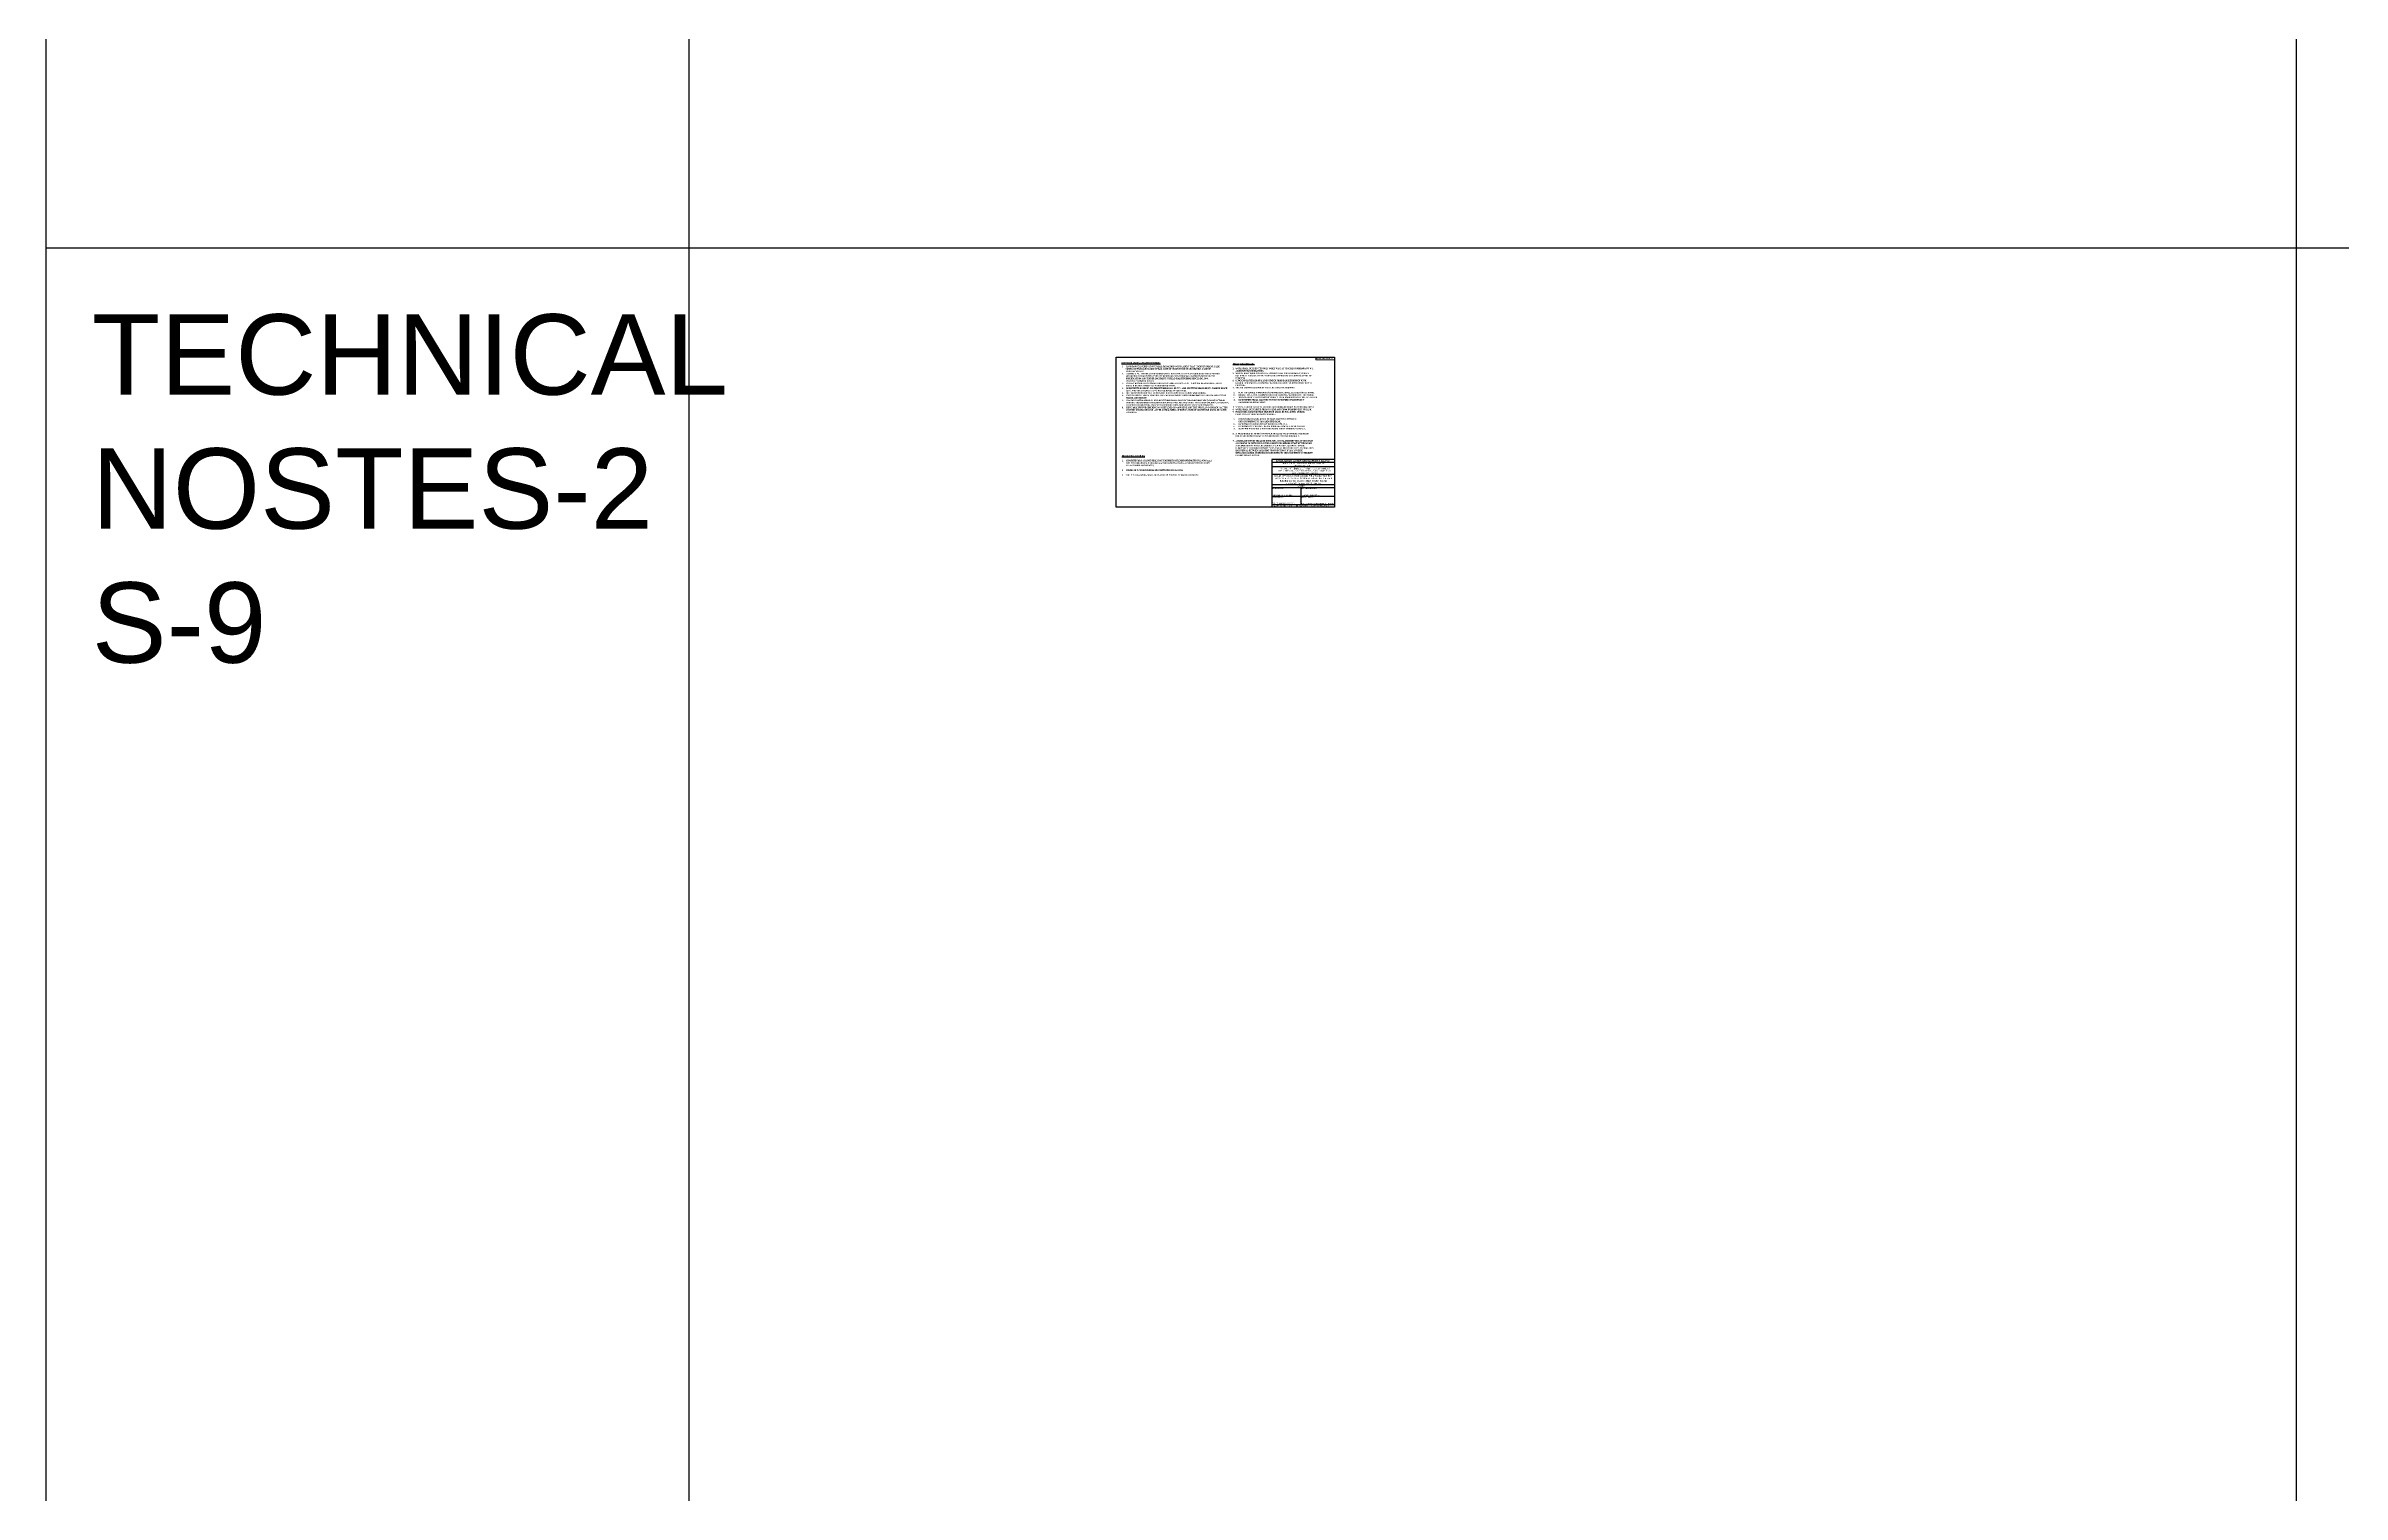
# Model space of a CAD drawing. Header units: inches. Extents: x -8940 to 26362, y -28010 to 990.
# Drawn here: x 3489 to 4917, y -12785 to -11884 of the extents above; entities that cross this region are included whole.
import ezdxf
from ezdxf.enums import TextEntityAlignment as Align

# ---------------------------------------------------------------- set-up
doc = ezdxf.new("R2010")
doc.units = ezdxf.units.IN
doc.header["$MEASUREMENT"] = 0
doc.linetypes.add('ACAD_ISO02W100', pattern=[15, 12, -3])
doc.layers.add('COLM', color=1, linetype='Continuous', lineweight=60)
doc.layers.add('Construction Line', color=10, linetype='Continuous')
doc.layers.add('LINE', color=7, linetype='Continuous')
doc.styles.add('Arial-20', font='arial.ttf', dxfattribs={"height": 0.032})
doc.styles.add('BIG', font='ROMANT.SHX')
doc.styles.add('Kazi_T_H', font='timesbd.ttf')
doc.styles.add('liza', font='times.ttf', dxfattribs={"height": 2})
doc.styles.get("Standard").update_dxf_attribs({"font": 'arial.ttf'})

msp = doc.modelspace()

# ---------------------------------------------------------------- linework, layer by layer
at = {"layer": 'Construction Line'}
for p, q in [((3488.823672, 990.024943), (3488.823672, -28009.975057)), ((3888.823672, 990.024943), (3888.823672, -28009.975057)), ((4888.823672, 990.024943), (4888.823672, -28009.975057)), ((3488.823672, -12009.975057), (26362.295749, -12009.975057))]:
    msp.add_line(p, q, dxfattribs=at)
at = {"layer": 'LINE', "color": 0, "linetype": 'ByBlock', "lineweight": -3, "ltscale": 0.5}
for p, q in [((4290.416947, -12141.548889), (4251.543894, -12141.548889)), ((4251.543894, -12141.548889), (4251.543894, -12171.21354)), ((4290.416947, -12143.325728), (4251.543894, -12143.325728)), ((4290.416947, -12150.957919), (4251.543894, -12150.957919)), ((4290.471743, -12146.157844), (4251.59869, -12146.157844)), ((4290.471743, -12157.321243), (4251.59869, -12157.321243)), ((4290.471743, -12159.080825), (4251.59869, -12159.080825)), ((4251.59869, -12164.297279), (4290.471743, -12164.297279)), ((4251.59869, -12169.513734), (4290.471743, -12169.513734)), ((4267.243781, -12171.21354), (4267.243781, -12169.513734)), ((4269.694654, -12169.513734), (4269.694654, -12159.080825))]:
    msp.add_line(p, q, dxfattribs=at)
msp.add_lwpolyline([(4154.749551, -12077.79194), (4290.416947, -12077.79194), (4290.416947, -12171.21354), (4154.749551, -12171.21354)], close=True, dxfattribs=at)
at = {"layer": 'LINE', "color": 7, "lineweight": 13, "ltscale": 0.5}
msp.add_lwpolyline([(4290.416947, -12077.79194), (4278.884664, -12077.79194), (4278.884664, -12079.566571), (4290.416947, -12079.566571)], close=True, dxfattribs=at)

# ---------------------------------------------------------------- texts
at = {"color": 1, "linetype": 'ACAD_ISO02W100', "insert": (4157.976618, -12080.979417), "char_height": 0.9, "width": 32.20721928, "attachment_point": 1}
msp.add_mtext('{\\fCambria|b1|i0|c0|p18;\\L\\C256;NOTES FOR GEOBAG (\\C0;POLYPROPYLENE\\C256;):}', dxfattribs=at)
at = {"color": 0, "linetype": 'Continuous', "lineweight": -3, "insert": (4158.277832, -12138.719319), "char_height": 0.594, "width": 306.46268268, "attachment_point": 1, "style": 'liza'}
msp.add_mtext('{\\fCambria|b1|i0|c0|p18;\\H1.515x;\\LNOTES FOR C.C BLOCKS:\\P\\l\\P1.^ICONCRETE FOR C.C BLOCK SHALL HAVE MINIMUM CYLINDER STRENGTH OF 12.00N/mm2 \\P        FOR  PITCHING BLOCK & 10.50N/mm2 FOR DUMPING BLOCK AT 28 DAYS (STONE CHIPS \\P        USE AS COARSE AGGREGATE).\\P\\P2.^ICURING OF C.C BLOCKS SHALL BE CONTINUED FOR 21 DAYS.\\P\\P3.^ITHE PITCHING WORK SHALL BE PLACED ON PROPERLY COMPACTED SLOPE.\\P           }', dxfattribs=at)
at = {"layer": 'COLM', "color": 1, "insert": (4158.177395, -12083.215856), "char_height": 0.9, "width": 63.26954746, "attachment_point": 1, "style": 'Arial-20'}
msp.add_mtext('\\pi-2.7,l2.7,t2.7;{\\fCambria|b1|i0|c0|p18;\\C0;1.^IEACH BAG DELIVERED AT SITE SHALL BE MARKED WITH LABELS  THAT  IDENTIFY BRAND NAME,\\P\\pi-1800,l1800,tz;        CONTRACT PACKAGE NO, SIZE OF BAG, DATE OF PRODUCTION OF GEOTEXTILE, NAME OF \\P         CONTRACTOR ETC. \\P\\pi-2.7,l2.7,t2.7;2.^ISEWING SHALL BE DONE BY MACHINE WITH LOCK STITCH (TYPE 301 UNDER ISO 4915/DIN61400) \\P\\pi-1800,l1800,tz;         OR DOUBLE CHAIN STITCH (TYPE 401 UNDER ISO 4915/DIN61400) AS PER BWDB TECHNICAL \\P         SPECIFICATION AND TENDER DOCUMENT. THREAD FOR STITCHING SHOULD BE 100%\\P         POLYPROPYLENE OR NYLON. \\P\\pi-2.7,l2.7,t2.7;3.^IFILLING MATERIAL OF GEOBAG SHOULD BE SAND AND 80% SHOULD RETAIN ON #100 SEIVE.  SAND \\P\\pi-1800,l1800,tz;         SHOULD BE FREE FROM CLAY & ORGANIC MATTER.\\P\\pi-2.7,l2.7,t2.7;4.^IIN GEOTEXTILE FABRIC, POLYPROPYLENE SHALL BE 97% AND ADDITIVES SHALL BE 3%. CARBON BLACK (2%) AND ANTIOXIDANTS (1%) MAY BE MIXED AS ADDITIVES.\\P5.^IISO 13438:2018 IS FOR TEST OF SERVICE LIFE OF GEOTEXTILE FABRIC AND GEOBAG.\\P6.^IEN 11924:2000 IS FOR ALLOWABLE MAXIMUM EXPOSURE TIME DURING INSTALLATION OF GEOTEXTILE FILTER AND GEOBAG.\\P7.^ITHE GEO-TEXTILE PRODUCT MANUFACTURER SHALL CERTIFY THE PERFORMANCE (VALUE) OF THEIR PRODUCT DESCRIBING DIFFERENT PROPERTIES SUCH AS EFFECTIVE OPENING SIZE O\\W0.9;\\T0.75;90\\W1;\\T1;, MASS, THICKNESS, STRENGTH ELONGATION, MAXIMUM EXPOSURE TIME, DURABILITY (OR VALUE TIME) ETC.\\P8.^ISIEVE ANALYSIS FOR CHECKING 80% RETAINED ON #100 SIEVE AND TEST FOR CLAY & ORGANIC MATTER CONTENT SHOULD BE DONE (AS PER ACTUAL NEED). SPECIFICATIONS OF GEOTEXTILE  SHALL BE AS PER SCHEDULE.}', dxfattribs=at)
at = {"layer": 'Construction Line', "insert": (3517.326322, -12051.204837), "char_height": 50, "attachment_point": 1}
msp.add_mtext_dynamic_manual_height_columns('TECHNICAL NOSTES-2\\PS-9', width=186.33768321, gutter_width=1, heights=[0], dxfattribs=at)
at = {"layer": 'LINE', "color": 0, "linetype": 'ByBlock', "lineweight": -3, "ltscale": 0.5}
for s, height, p in [('BANGLADESH  WATER  DEVELOPMENT  BOARD', 1.02159282, (4270.762212, -12142.854877)), ('OFFICE OF THE SUPERINTENDING ENGINEER', 0.85207429, (4271.025109, -12144.375627)), ('DESIGN CIRCLE-5', 0.85207429, (4270.145468, -12145.721545))]:
    msp.add_text(s, height=height, dxfattribs=at).set_placement(p, align=Align.CENTER)
for s, p in [('DATE: 00-00-2025', (4251.73375, -12170.897936)), ('DWG NO.: DC-5-0000-04/33', (4267.791593, -12170.788588))]:
    msp.add_text(s, height=1.06237888, dxfattribs=at).set_placement(p)
at = {"layer": 'LINE', "lineweight": 50, "ltscale": 0.5, "style": 'Kazi_T_H'}
for s, p in [('(SHAMMI AKHTER), SDE', (4251.886779, -12164.001539)), ('(MST. TASMEM JAHAN), EE', (4251.902559, -12169.078288)), ('(JAKARIA PERVEZ), SE ', (4269.833343, -12164.005239)), ('(MD. MAHFUZUR RAHMAN), CE, DESIGN ', (4270.052336, -12169.16204))]:
    msp.add_text(s, height=0.67228551, dxfattribs=at).set_placement(p)
at = {"layer": 'LINE', "color": 0, "linetype": 'ByBlock', "lineweight": -3, "ltscale": 0.5, "style": 'Kazi_T_H'}
for s, p in [('DESIGNED BY:', (4252.002156, -12159.957189)), ('CHECKED BY :', (4252.002156, -12165.173644)), ('APPROVED BY :', (4270.007642, -12165.173644)), ('RECOMMENDED BY:', (4270.007642, -12159.957189))]:
    msp.add_text(s, height=0.62597454, dxfattribs=at).set_placement(p)
at = {"layer": 'LINE', "lineweight": 50, "ltscale": 0.5}
msp.add_text('NOTES', height=1.0224892, dxfattribs=at).set_placement((4269.64947, -12158.686483), align=Align.CENTER)
at = {"layer": 'LINE', "color": 0, "insert": (4226.708249, -12081.462362), "char_height": 0.594, "attachment_point": 1, "style": 'BIG'}
msp.add_mtext_dynamic_manual_height_columns("\\pxi-3,l4,t4;{\\fCambria|b1|i0|c0|p18;\\H1.515x;\\LN\\H0.9999x;OTE\\C256;S FOR DUMPING:\\l\\P\\pi0,l0,tz;\\P\\pi-3.00168,l3.73906,t3.73906,64.00673;1.^IWORK SHALL BE EXECUTED ONLY WHEN WL IS AT OR NEAR WORKING LOW W.L AS SHOWN IN THE DRAWING. \\P2.^ISURVEY BOAT EQUIPPED WITH NECESSARY DUMPING EQUIPMENT, SURVEY EQUIPMENT & SURVEY TEAM SHOULD BE ENSURED AT SITE BEFORE START OF DUMPING.\\P\\A1;3.^IDUMPING MATERIALS SHALL BE DUMPED FROM BARGE EQUIPPED WITH GUIDED FENCE SO THAT DUMPING MATERIALS CAN BE DUMPED INTO PROPER POSITION.\\A0;\\P4.^ITHE FOLLOWING EQUIPMENT SHALL BE USED FOR DUMPING.\\P\\pi-3,l4,t4;\\P\\pi-5,l6.73906,t6.73906;a.^IFLAT TOP BARGE /PONTOONS/\\H0.9999x;DUMPING BOAT SHALL BE USED FOR DUMPING .\\Pb.^IENGINE BOAT - FOR TRANSPORTING THE DUMPING MATERIAL TO THE BARGE.\\Pc.^ITOPOGRAPHIC & BATHYMETRIC SURVEY TEAM EQUIPPED WITH TOTAL STATION.\\P\\A1;d.^INO DUMPING SHALL ALLOWED WITHOUT PROPERLY POSITIONED & ANCHORED DUMPING BOAT.\\P\\pi-3,l4,t4;\\A0;\\P5.  SPECIAL CARE SHALL BE TAKEN FOR ANCHORING OF DUMPING PONTOON/\\H0.9999x; BOAT. \\P\\pi-3.00168,l3.73906,t3.73906,64.00673;6.^IWORK SHALL BE STARTED FROM U/S END \\A1;AND FROM DUMPING END TO BANK.\\A0;\\P7.^IFOLLOWING CONSTRUCTION SEQUENCE  SHALL BE FOLLOWED  DURING EXECUTION OF THIS PROTECTIVE WORK:\\P\\pi-3,l4,t4;\\P\\pi-5,l6.73906,t6.73906;\\A1;a.^IEXECUTION OF WORK SHALL BE DONE FROM THE EXTREME\\P\\pi-3,l4,t4;            END OF DUMPING TO TOWARDS THE BANK.\\P\\pi-5,l6.73906,t6.73906;b.^IDUMPING OF GEOBAG BELOW \\A0;WORKING LOW W.L\\A1;\\H0.9999x;.\\Pc.^IDUMPING OF C.C BLOCKS BELOW \\A0;WORKING LOW W.L\\A1;\\H0.9999x;. OVER GEOBAG.   \\Pd.^ISLOPE PREPARATION & PITCHING WORK ABOVE \\A0;WORKING LOW W.L\\A1;\\H0.9999x;. \\P\\pi-3,l4,t4;\\A0;\\C7;\\P\\pi-3.00168,l3.73906,t3.73906,64.00673;8.^IA 'NEED BASED DUMPING' APPROACH SHALL BE TAKEN WHERE THE SCOUR HOLES ARE IDENTIFIED AT FIRST AND ADDRESSED ACCORDINGLY.\\P\\pi0,l0,tz;\\P\\pi-3.00168,l3.73906,t3.73906,64.00673;9.^IA BASELINE SURVEY SHALL BE DONE FOR  ACTUAL DISTRIBUTION OF GEO-BAGS ACCORDING TO PREVAILING RIVER CONDITIONS BEFORE START OF THE WORK. A SECOND SURVEY SHALL BE UNDER TAKEN WITHIN 12 HOURS BEFORE DUMPING IN A DESIGNATED NEXT AREA AND AT NOT MORE THAN 10.00 METRES IN INTERVAL BETWEEN ADJACENT CROSS SECTIONS. IF ANY ADVERSE SITUATION ARISED, IT SHOULD BE REPORTED TO THE COMPETENT AUTHORITY FOR NECESSARY ACTION. \\P\\pi0,l0,tz;\\P\\pi-4,l5,t4;\\fArial|b0|i0|c0|p34;\\H0.4326x;\\P\\pi-3,l4;\\A1;\\fCambria|b1|i0|c0|p18;\\H2.311x;\\C256;\\P\\H0.66x; }", width=50.815817, gutter_width=2.5, heights=[0], dxfattribs=at)
at = {"layer": 'LINE', "color": 7, "lineweight": 13, "ltscale": 0.5, "insert": (4278.884664, -12078.081622), "char_height": 0.87777, "width": 12.06329023, "attachment_point": 1}
msp.add_mtext('{\\fTimes New Roman|b1|i0|c0|p18; Sheet No. 09 of 20}', dxfattribs=at)
at = {"layer": 'LINE', "color": 0, "linetype": 'ByBlock', "lineweight": -3, "ltscale": 0.5, "attachment_point": 2}
for s, insert, char_height, width in [('Design of Protective Work along the R/B of Padma River from \\PKM 6.720 to KM 15.720=9.000 KM at Talbaria, Baruipara and Bahalbaria union, Upazila: Mirpur, District: Kushtia\\PKushtia WD Division, BWDB, Kushtia.', (4271.153847, -12151.20925), 0.937281722, 40.62813416), ('\\pt3.494;"Protection of Talbaria area of Mirpur Upazila & Kamorkandi \\Parea of Shelaidah Union of Kumarkhali Upazila in Kushtia District \\Pfrom the erosion of Padma River"', (4272.135469, -12146.732156), 0.81799132, 39.78115556)]:
    msp.add_mtext(s, dxfattribs=dict(at, insert=insert, char_height=char_height, width=width))

doc.saveas('drawing.dxf')
